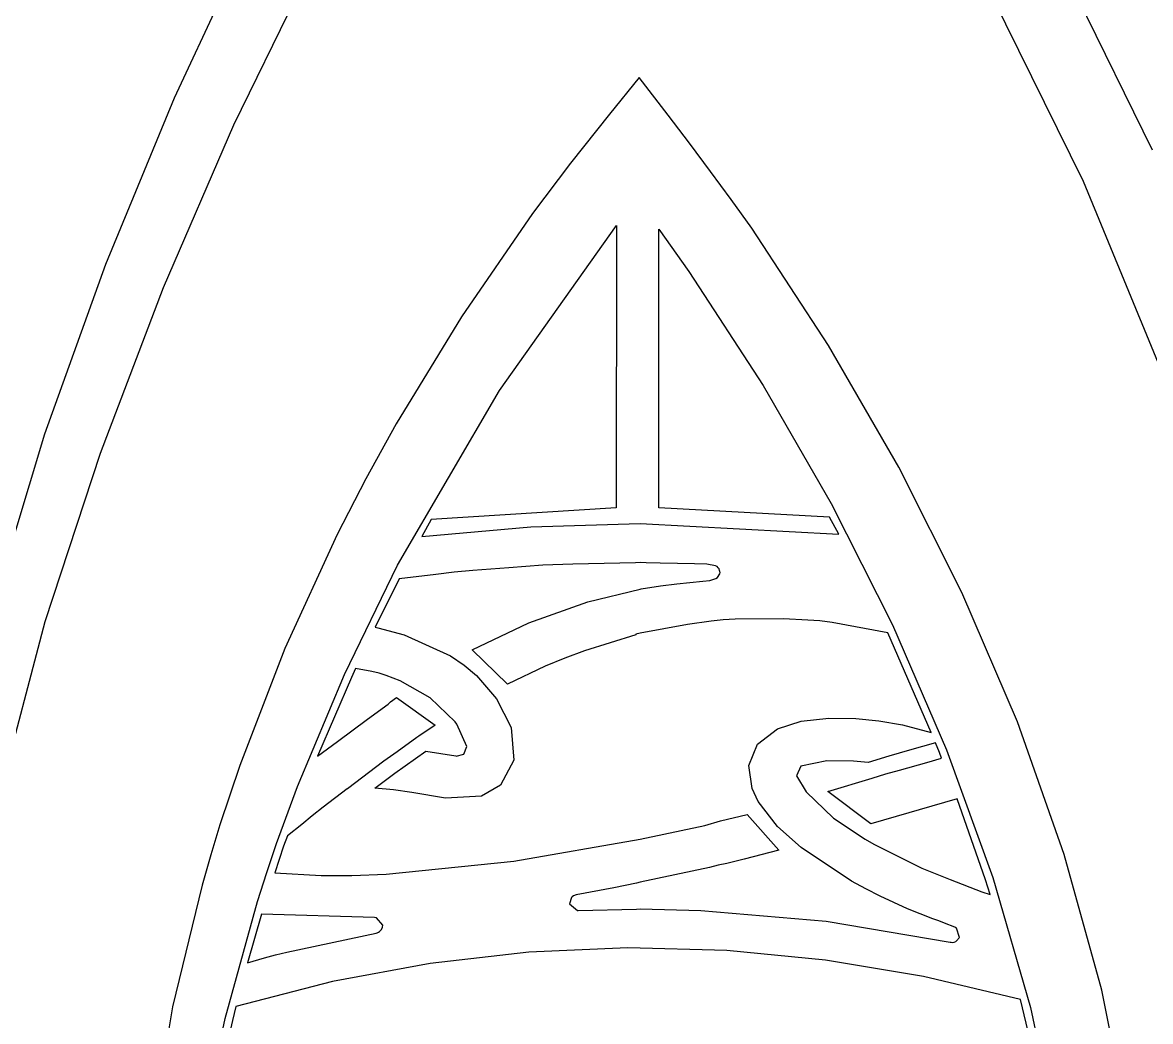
# Model space of a CAD drawing. Extents: x 0 to 149, y 0 to 357.
# Drawn here: x 57.63 to 88.96, y 185.69 to 213.44 of the extents above; entities that cross this region are included whole.
import ezdxf

# ---------------------------------------------------------------- set-up
doc = ezdxf.new("R2010")
doc.units = 0

msp = doc.modelspace()

# ---------------------------------------------------------------- linework, layer by layer
at = {"layer": 'Layer 1'}
for p, q in [((63.955903, 215.883493), (61.841679, 211.34602)), ((89.015274, 209.898743), (86.046424, 215.971173)), ((63.503086, 210.597982), (65.661484, 215.02465)), ((84.168944, 214.96782), (87.096564, 209.0341)), ((74.759739, 211.919274), (73.939847, 210.894974)), ((75.565017, 210.868284), (74.759739, 211.919274)), ((61.841679, 211.34602), (59.933443, 206.721253)), ((73.939847, 210.894974), (72.849657, 209.533074)), ((76.160443, 210.093689), (75.565017, 210.868284)), ((61.548179, 206.080503), (63.503086, 210.597982)), ((76.738036, 209.309411), (76.160443, 210.093689)), ((72.849657, 209.533074), (71.797127, 208.142474)), ((77.315527, 208.524876), (76.738036, 209.309411)), ((87.096564, 209.0341), (89.615924, 202.9208)), ((77.886019, 207.73411), (77.315527, 208.524876)), ((71.797127, 208.142474), (69.820467, 205.270894)), ((70.87582, 203.222), (74.127274, 207.804096)), ((74.127274, 207.804096), (74.122572, 199.962666)), ((75.306858, 199.964078), (75.30221, 207.702278)), ((75.30221, 207.702278), (76.142949, 206.527078)), ((80.021849, 204.47159), (77.886019, 207.73411)), ((59.933443, 206.721253), (58.242805, 202.00936)), ((76.142949, 206.527078), (78.205099, 203.355918)), ((59.79961, 201.479223), (61.548179, 206.080503)), ((69.820467, 205.270894), (68.006957, 202.296304)), ((81.975251, 201.093713), (80.021849, 204.47159)), ((78.205099, 203.355918), (80.090049, 200.076968)), ((68.048854, 198.366506), (70.87582, 203.222)), ((68.006957, 202.296304), (67.168159, 200.768944)), ((58.242805, 202.00936), (56.794183, 197.217523)), ((58.260224, 196.80115), (59.79961, 201.479223)), ((83.727509, 197.60725), (81.975251, 201.093713)), ((67.168159, 200.768944), (66.371311, 199.219634)), ((74.122572, 199.962666), (68.977782, 199.639584)), ((80.051408, 199.697378), (75.306858, 199.964078)), ((80.090049, 200.076968), (81.796559, 196.706498)), ((68.977782, 199.639584), (68.717446, 199.164926)), ((80.302303, 199.227546), (80.051408, 199.697378)), ((68.717446, 199.164926), (71.74645, 199.434095)), ((71.74645, 199.434095), (74.786, 199.526)), ((74.785943, 199.5266), (80.302303, 199.227546)), ((74.786, 199.526), (74.785943, 199.5266)), ((66.371311, 199.219634), (64.916971, 196.054493)), ((66.573394, 195.329876), (68.048854, 198.366506)), ((72.079776, 198.365749), (71.141952, 198.295645)), ((72.921128, 198.394349), (72.079776, 198.365749)), ((74.658558, 198.437345), (72.921128, 198.394349)), ((74.785942, 198.440312), (74.658558, 198.437345)), ((74.955326, 198.43636), (74.785942, 198.440312)), ((75.340491, 198.427315), (74.955326, 198.43636)), ((75.826926, 198.415448), (75.340491, 198.427315)), ((76.29875, 198.403493), (75.826926, 198.415448)), ((76.64084, 198.394654), (76.29875, 198.403493)), ((76.879665, 198.353621), (76.64084, 198.394654)), ((76.924016, 198.327575), (76.879665, 198.353621)), ((69.10637, 198.112285), (68.0917, 197.983945)), ((69.623875, 198.177077), (69.10637, 198.112285)), ((70.139232, 198.218846), (69.623875, 198.177077)), ((71.141952, 198.295645), (70.139232, 198.218846)), ((76.887853, 197.993833), (76.932255, 198.023944)), ((76.953808, 198.295537), (76.924016, 198.327575)), ((76.932255, 198.023944), (76.957753, 198.052595)), ((76.979865, 198.261789), (76.953808, 198.295537)), ((76.957753, 198.052595), (76.985803, 198.095287)), ((76.994685, 198.220249), (76.979865, 198.261789)), ((76.985803, 198.095287), (76.996483, 198.131053)), ((77.004187, 198.19372), (76.994685, 198.220249)), ((76.996483, 198.131053), (77.006078, 198.164073)), ((77.002553, 198.181342), (77.004187, 198.19372)), ((77.006078, 198.164073), (77.002553, 198.181342)), ((68.0917, 197.983945), (67.4215, 196.644)), ((74.78596, 197.705188), (74.817589, 197.710897)), ((74.817589, 197.710897), (75.35078, 197.789891)), ((75.35078, 197.789891), (75.810288, 197.852243)), ((75.810288, 197.852243), (76.16617, 197.889778)), ((76.16617, 197.889778), (76.530078, 197.927844)), ((76.530078, 197.927844), (76.719031, 197.945624)), ((76.719031, 197.945624), (76.887853, 197.993833)), ((73.334, 197.347), (74.78596, 197.705188)), ((85.266279, 194.01806), (83.727509, 197.60725)), ((71.691223, 196.764585), (73.334, 197.347)), ((56.996283, 192.044465), (58.260224, 196.80115)), ((76.762486, 196.811143), (76.098336, 196.722579)), ((77.096095, 196.847076), (76.762486, 196.811143)), ((77.430367, 196.870887), (77.096095, 196.847076)), ((78.772407, 196.873991), (77.430367, 196.870887)), ((79.445602, 196.842171), (78.772407, 196.873991)), ((79.782276, 196.817618), (79.445602, 196.842171)), ((80.117367, 196.772013), (79.782276, 196.817618)), ((81.663337, 196.485707), (80.117367, 196.772013)), ((67.4215, 196.644), (67.499012, 196.628404)), ((67.4215, 196.644), (67.4215, 196.644)), ((67.499012, 196.628404), (68.232346, 196.429243)), ((70.118637, 196.01299), (71.691223, 196.764585)), ((74.786026, 196.479219), (74.663649, 196.44761)), ((76.098336, 196.722579), (74.786026, 196.479219)), ((82.870387, 193.722137), (81.663337, 196.485707)), ((81.796559, 196.706498), (83.296029, 193.240098)), ((68.232346, 196.429243), (69.515276, 195.847933)), ((74.6636, 196.437), (73.24159, 195.990367)), ((74.663649, 196.44761), (74.6636, 196.437)), ((64.916971, 196.054493), (63.665501, 192.803794)), ((69.515276, 195.847933), (69.895638, 195.592804)), ((71.100095, 195.065483), (70.118637, 196.01299)), ((73.24159, 195.990367), (72.691539, 195.7857)), ((69.895638, 195.592804), (70.239774, 195.299065)), ((72.150325, 195.56334), (71.100095, 195.065483)), ((72.691539, 195.7857), (72.150325, 195.56334)), ((65.266554, 192.216766), (66.573394, 195.329876)), ((66.768217, 195.243436), (65.826614, 193.058886)), ((66.883183, 195.498649), (66.768217, 195.243436)), ((67.332678, 195.414773), (66.883183, 195.498649)), ((67.535632, 195.364698), (67.332678, 195.414773)), ((67.734599, 195.299807), (67.535632, 195.364698)), ((68.115523, 195.151705), (67.734599, 195.299807)), ((70.239774, 195.299065), (70.798511, 194.658049)), ((68.95455, 194.681291), (68.115523, 195.151705)), ((67.852276, 194.571375), (68.017472, 194.688373)), ((68.017472, 194.688373), (69.089882, 193.920955)), ((69.646683, 194.013305), (68.95455, 194.681291)), ((70.798511, 194.658049), (71.202529, 193.861712)), ((67.216026, 194.094212), (67.788355, 194.507774)), ((67.788355, 194.507774), (67.852276, 194.571375)), ((66.381623, 193.473699), (67.216026, 194.094212)), ((69.691136, 193.952576), (69.646683, 194.013305)), ((69.972167, 193.328205), (69.691136, 193.952576)), ((78.600508, 193.817333), (79.259664, 194.037938)), ((79.259664, 194.037938), (80.027181, 194.121812)), ((80.027181, 194.121812), (80.775693, 194.104441)), ((80.775693, 194.104441), (81.416952, 194.042665)), ((81.416952, 194.042665), (82.071546, 193.931069)), ((86.567759, 190.33154), (85.266279, 194.01806)), ((69.089882, 193.920955), (68.638609, 193.617583)), ((71.202529, 193.861712), (71.277162, 192.953737)), ((78.049034, 193.394212), (78.600508, 193.817333)), ((82.071546, 193.931069), (82.870387, 193.722137)), ((65.826614, 193.058886), (66.381623, 193.473699)), ((68.585873, 193.580503), (68.032153, 193.186027)), ((68.586945, 193.581067), (68.585873, 193.580503)), ((68.6384, 193.617), (68.586945, 193.581067)), ((68.638609, 193.617583), (68.6384, 193.617)), ((69.886273, 193.118582), (69.972167, 193.328205)), ((77.804706, 192.80022), (78.049034, 193.394212)), ((82.989344, 193.429295), (82.271337, 193.224526)), ((83.098332, 193.160566), (82.989344, 193.429295)), ((68.032153, 193.186027), (67.670494, 192.923789)), ((67.968679, 192.587663), (68.837674, 193.20252)), ((68.837674, 193.20252), (69.665126, 193.066794)), ((69.665126, 193.066794), (69.675552, 193.065019)), ((69.675552, 193.065019), (69.886273, 193.118582)), ((81.6956, 193.064), (81.119641, 192.881941)), ((82.271337, 193.224526), (81.6956, 193.064)), ((81.6956, 193.064), (81.6956, 193.064)), ((83.158575, 193.006842), (83.098332, 193.160566)), ((83.296029, 193.240098), (84.584879, 189.694798)), ((63.665501, 192.803794), (63.113404, 191.152104)), ((67.670494, 192.923789), (66.658124, 192.156512)), ((71.277162, 192.953737), (70.906529, 192.254852)), ((77.89881, 192.164872), (77.804706, 192.80022)), ((79.248341, 192.781589), (79.133426, 192.513678)), ((79.971975, 192.93169), (79.248341, 192.781589)), ((80.710921, 192.92001), (79.971975, 192.93169)), ((81.119641, 192.881941), (80.710921, 192.92001)), ((81.990052, 192.673577), (82.748168, 192.888591)), ((82.748168, 192.888591), (83.158575, 193.006842)), ((67.418984, 192.171868), (67.968679, 192.587663)), ((79.133426, 192.513678), (79.397586, 192.069483)), ((80, 192.075628), (81.23449, 192.448886)), ((81.23449, 192.448886), (81.612603, 192.56859)), ((81.612603, 192.56859), (81.990052, 192.673577)), ((64.682981, 190.632086), (65.266554, 192.216766)), ((66.652299, 192.152155), (65.98549, 191.647694)), ((66.654342, 192.153715), (66.652299, 192.152155)), ((66.658124, 192.156512), (66.654342, 192.153715)), ((67.937508, 192.128028), (67.418984, 192.171868)), ((68.443004, 192.056262), (67.937508, 192.128028)), ((70.906529, 192.254852), (70.382688, 191.951839)), ((78.069676, 191.803825), (77.89881, 192.164872)), ((79.397586, 192.069483), (80.15588, 191.336594)), ((81.19218, 191.182872), (80, 192.075628)), ((69.382208, 191.897653), (68.443004, 192.056262)), ((70.382688, 191.951839), (69.382208, 191.897653)), ((78.60102, 191.105677), (78.069676, 191.803825)), ((83.59504, 191.872507), (81.19218, 191.182872)), ((84.382439, 189.628587), (83.59504, 191.872507)), ((65.98549, 191.647694), (65.677532, 191.403606)), ((77.021123, 191.266158), (77.75558, 191.445569)), ((77.75558, 191.445569), (78.642971, 190.449229)), ((63.113404, 191.152104), (62.860733, 190.318632)), ((65.384137, 191.165179), (64.986557, 190.845328)), ((65.677532, 191.403606), (65.384137, 191.165179)), ((74.78602, 190.758593), (76.58067, 191.138557)), ((76.58067, 191.138557), (77.021123, 191.266158)), ((80.15588, 191.336594), (81.034356, 190.753143)), ((64.986557, 190.845328), (64.883343, 190.558638)), ((79.257356, 190.523475), (78.60102, 191.105677)), ((64.413755, 189.831854), (64.682981, 190.632086)), ((64.883343, 190.558638), (64.635117, 189.820436)), ((71.274673, 190.145745), (74.78602, 190.758593)), ((80.655146, 189.589436), (79.257356, 190.523475)), ((81.034356, 190.753143), (81.280078, 190.616282)), ((81.280078, 190.616282), (82.609038, 189.947086)), ((62.860733, 190.318632), (62.619557, 189.481993)), ((77.678427, 190.195675), (77.196996, 190.08398)), ((78.642971, 190.449229), (77.678427, 190.195675)), ((87.615937, 186.559402), (86.567759, 190.33154)), ((67.72874, 189.783112), (71.274673, 190.145745)), ((76.715159, 189.970097), (74.786019, 189.559345)), ((76.956436, 190.031924), (76.715159, 189.970097)), ((77.196996, 190.08398), (76.956436, 190.031924)), ((82.609038, 189.947086), (83.394953, 189.639345)), ((64.155522, 189.027981), (64.413755, 189.831854)), ((64.635117, 189.820436), (65.930097, 189.747126)), ((65.930097, 189.747126), (66.777226, 189.749465)), ((66.777226, 189.749465), (67.72874, 189.783112)), ((81.055026, 189.379658), (80.655146, 189.589436)), ((83.394953, 189.639345), (84.28275, 189.296615)), ((84.510895, 189.222718), (84.382439, 189.628587)), ((84.584879, 189.694798), (85.630929, 186.076504)), ((62.619557, 189.481993), (61.793634, 186.099413)), ((74.05253, 189.401944), (73.00741, 189.209641)), ((74.680863, 189.533708), (74.05253, 189.401944)), ((74.786019, 189.559345), (74.680863, 189.533708)), ((81.450001, 189.174367), (81.055026, 189.379658)), ((84.28275, 189.296615), (84.510895, 189.222718)), ((63.255612, 185.772631), (64.155522, 189.027981)), ((72.879312, 189.138454), (72.824586, 188.959243)), ((72.824586, 188.959243), (73.045476, 188.774543)), ((72.895356, 189.153169), (72.879312, 189.138454)), ((72.939197, 189.185257), (72.895356, 189.153169)), ((73.00741, 189.209641), (72.939197, 189.185257)), ((82.215884, 188.820768), (81.450001, 189.174367)), ((64.267081, 188.670687), (63.874612, 187.320137)), ((67.404351, 188.579275), (64.267081, 188.670687)), ((73.045476, 188.774543), (73.064281, 188.771261)), ((73.064281, 188.771261), (74.682701, 188.812815)), ((74.682701, 188.812815), (74.78602, 188.815727)), ((74.78602, 188.815727), (76.46964, 188.772206)), ((76.46964, 188.772206), (79.953805, 188.475812)), ((82.921422, 188.545678), (82.215884, 188.820768)), ((67.44446, 188.572925), (67.404351, 188.579275)), ((67.458972, 188.570537), (67.44446, 188.572925)), ((67.634743, 188.367159), (67.458972, 188.570537)), ((67.59771, 188.243916), (67.625712, 188.312614)), ((67.625712, 188.312614), (67.634743, 188.367159)), ((79.953805, 188.475812), (83.40127, 187.890793)), ((83.083959, 188.487442), (82.921422, 188.545678)), ((83.238117, 188.425039), (83.083959, 188.487442)), ((83.524256, 188.313036), (83.238117, 188.425039)), ((83.558645, 188.291396), (83.524256, 188.313036)), ((64.968441, 187.613615), (67.452741, 188.141839)), ((67.452741, 188.141839), (67.477371, 188.151573)), ((67.477371, 188.151573), (67.521773, 188.1692)), ((67.521773, 188.1692), (67.548301, 188.188643)), ((67.548301, 188.188643), (67.586777, 188.226658)), ((67.586777, 188.226658), (67.59771, 188.243916)), ((83.571114, 188.283493), (83.558645, 188.291396)), ((83.655165, 188.026928), (83.571114, 188.283493)), ((83.573922, 187.927761), (83.655165, 188.026928)), ((74.441564, 187.732172), (71.69307, 187.612479)), ((77.191737, 187.660772), (74.441564, 187.732172)), ((83.40127, 187.890793), (83.42748, 187.890065)), ((83.42748, 187.890065), (83.475562, 187.888815)), ((83.475562, 187.888815), (83.507241, 187.896198)), ((83.507241, 187.896198), (83.557522, 187.91606)), ((83.557522, 187.91606), (83.573922, 187.927761)), ((63.874612, 187.320137), (64.353385, 187.45669)), ((64.353385, 187.45669), (64.6589, 187.543)), ((64.6589, 187.543), (64.968441, 187.613615)), ((64.6589, 187.543), (64.6589, 187.543)), ((71.69307, 187.612479), (68.956307, 187.301779)), ((79.933535, 187.398188), (77.191737, 187.660772)), ((82.656904, 186.944334), (79.933535, 187.398188)), ((68.956307, 187.301779), (66.24133, 186.800161)), ((66.24133, 186.800161), (63.558191, 186.107714)), ((85.351791, 186.29912), (82.656904, 186.944334)), ((88.376159, 182.71886), (87.615937, 186.559402)), ((85.781, 184.504), (85.351791, 186.29912)), ((61.793634, 186.099413), (61.216993, 182.668094)), ((63.5581, 186.108), (63.462551, 185.721813)), ((63.558191, 186.107714), (63.5581, 186.108)), ((85.630929, 186.076504), (86.418169, 182.393228)), ((62.568162, 182.464511), (63.255612, 185.772631)), ((63.462551, 185.721813), (63.142994, 184.305113))]:
    msp.add_line(p, q, dxfattribs=at)

doc.saveas('drawing.dxf')
